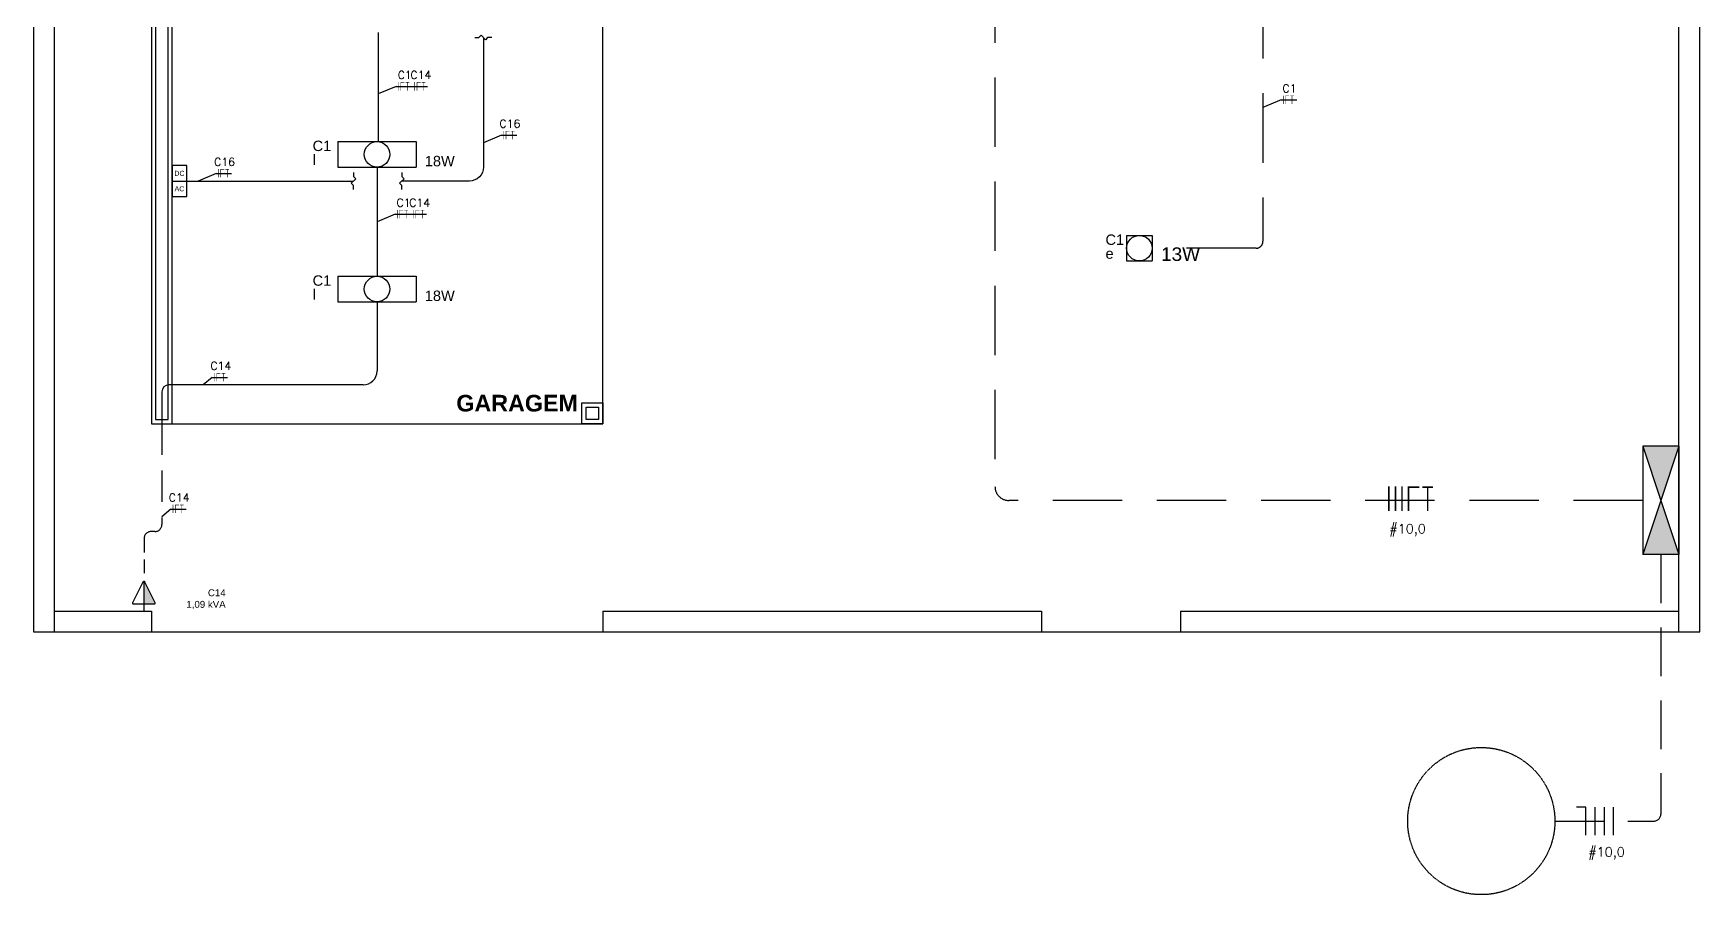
# Model space of a CAD drawing. Header units: millimetres. Extents: x 919107448 to 1838457809, y 576475876 to 1049404419.
# Drawn here: x 919228621 to 919229821, y 576495840 to 576496460 of the extents above; entities that cross this region are included whole.
import ezdxf
from ezdxf.enums import TextEntityAlignment as Align

# ---------------------------------------------------------------- set-up
doc = ezdxf.new("R2010")
doc.units = ezdxf.units.MM
for name, pattern in [('ACAD_ISO08W100', [36, 24, -3, 6, -3]), ('DASHED', [0.75, 0.5, -0.25]), ('HIDDEN', [0.375, 0.25, -0.125])]:
    doc.linetypes.add(name, pattern=pattern)
for name, color, linetype in [('3', 6, 'Continuous'), ('Arquitetura', 253, 'Continuous'), ('Diagrama_unifilar', 1, 'Continuous'), ('EL-eletrodutos Inversor', 4, 'Continuous'), ('EL-Inversor', 4, 'Continuous'), ('ELE-TXT-CIR-02', 3, 'Continuous'), ('Eletrodutos embutidos', 1, 'HIDDEN'), ('ENE- SIMB -02', 2, 'Continuous'), ('ENE-CIRCUITOS', 2, 'Continuous'), ('ENE-ELETRO_APARENTE', 4, 'ACAD_ISO08W100'), ('ENE-ELETRO_EMBUTIDO', 4, 'Continuous'), ('ENE-ELETRO_PISO', 4, 'DASHED'), ('ENE-FIAÇÃO', 2, 'Continuous'), ('ENE-LUMINÁRIAS', 2, 'Continuous'), ('ENE-TOMADAS', 3, 'Continuous'), ('Quadros', 1, 'Continuous')]:
    doc.layers.add(name, color=color, linetype=linetype)
doc.styles.add('Arial', font='arial.ttf')
doc.styles.add('PADRAO-FOX-GEPE-100', font='simplex.shx', dxfattribs={"height": 0.2})
doc.styles.add('R100', font='sasb____.pfb', dxfattribs={"height": 3})
doc.styles.add('SIMPLEX', font='simplex.shx')
doc.styles.get("Standard").update_dxf_attribs({"font": 'arial.ttf'})

# ---------------------------------------------------------------- blocks, each defined once
blk = doc.blocks.new('*U114')
at = {"layer": 'ENE- SIMB -02', "const_width": 0.0121}
for points in [[(-0.164, 0.093), (-0.164, -0.09)], [(-0.115, 0.093), (-0.115, -0.09)], [(-0.066, 0.093), (-0.066, -0.09)], [(0.062, 0.087), (-0.017, 0.087), (-0.017, -0.09)], [(0.085, 0.087), (0.164, 0.087)], [(0.125, 0.087), (0.125, -0.09)]]:
    blk.add_lwpolyline(points, dxfattribs=at)
at = {"layer": 'ELE-TXT-CIR-02', "color": 0, "style": 'PADRAO-FOX-GEPE-100'}
blk.add_attdef('QXXX', text='', height=0.1, dxfattribs=at).set_placement((0, 0.159), align=Align.CENTER)
blk = doc.blocks.new('*U146')
at = {"layer": 'ENE-FIAÇÃO', "color": 1}
blk.add_line((-0.165, -0.003), (0.167, -0.003), dxfattribs=at)
at = {"layer": 'ENE-FIAÇÃO', "const_width": 0.0121}
for points in [[(-0.115, 0.091), (-0.115, -0.091)], [(0.013, 0.085), (-0.066, 0.085), (-0.066, -0.091)], [(0.038, 0.085), (0.117, 0.085)], [(0.077, 0.085), (0.077, -0.091)]]:
    blk.add_lwpolyline(points, dxfattribs=at)
blk = doc.blocks.new('inversor')
at = {"layer": 'EL-eletrodutos Inversor'}
blk.add_lwpolyline([(919228720.5, 576496317.9), (919228731.1, 576496317.9), (919228731.1, 576496340.2), (919228720.5, 576496340.2)], close=True, dxfattribs=at)
at = {"layer": 'ENE-ELETRO_EMBUTIDO'}
blk.add_line((919228720.5, 576496329.1), (919228731.1, 576496329.1), dxfattribs=at)
at = {"layer": 'EL-Inversor', "char_height": 3.62, "attachment_point": 5, "style": 'Arial'}
for s, gutter_width, heights, insert in [('DC', 38.4, [18.5], (919228725.8, 576496334.6)), ('AC', 36.5, [11.1], (919228725.8, 576496323.5))]:
    blk.add_mtext_dynamic_manual_height_columns(s, width=10.542, gutter_width=gutter_width, heights=heights, dxfattribs=dict(at, insert=insert))
blk = doc.blocks.new('*U102')
at = {"layer": 'ENE-TOMADAS'}
h = blk.add_hatch(color=256, dxfattribs=at)
h.dxf.hatch_style = 1
h.paths.add_polyline_path([(2278.402, 1294.498), (2278.477, 1294.498, 0.555066), (2278.482, 1294.505), (2278.406, 1294.659, 0.286119), (2278.402, 1294.662)])
for p, q in [((2278.397, 1294.659), (2278.319, 1294.505)), ((2278.402, 1294.661), (2278.402, 1294.497)), ((2278.482, 1294.505), (2278.406, 1294.659)), ((2278.324, 1294.498), (2278.477, 1294.498)), ((2278.402, 1294.497), (2278.402, 1294.447))]:
    blk.add_line(p, q, dxfattribs=at)
for centre, start, end in [((2278.402, 1294.657), 26.1327, 153.2544), ((2278.324, 1294.503), 153.2544, 270), ((2278.477, 1294.503), 270, 26.1327)]:
    blk.add_arc(centre, 0.005, start, end, dxfattribs=at)
blk = doc.blocks.new('I')
at = {"layer": '3'}
for p, q in [((0, 0.035), (-0.018, 0.018)), ((-0.018, 0.018), (0.018, -0.018)), ((0, 0.068), (0, 0.035)), ((0, -0.035), (0.018, -0.018)), ((0, -0.068), (0, -0.035))]:
    blk.add_line(p, q, dxfattribs=at)

msp = doc.modelspace()

# ---------------------------------------------------------------- hatches: boundary and pattern name
at = {"layer": 'Quadros', "linetype": 'Continuous'}
for points in [[(919229805.6, 576496162.9), (919229779.7, 576496162.9), (919229792.6, 576496123.8)], [(919229805.6, 576496084.8), (919229792.6, 576496123.8), (919229779.7, 576496084.8)]]:
    msp.add_hatch(color=256, dxfattribs=at).paths.add_polyline_path(points)

# ---------------------------------------------------------------- linework, layer by layer
at = {"layer": 'Arquitetura'}
for p, q in [((919228620.6, 576499029.1), (919228620.6, 576496029.1)), ((919228635.6, 576499014.1), (919228635.6, 576496029.1)), ((919229030.6, 576496179.1), (919229030.6, 576496567.1)), ((919229805.6, 576496029.1), (919229805.6, 576496567.1)), ((919229820.6, 576496029.1), (919229820.6, 576496567.1)), ((919229820.6, 576496029.1), (919229820.6, 576496567.1)), ((919228720.6, 576496179.1), (919229030.6, 576496179.1)), ((919228635.6, 576496044.1), (919228705.6, 576496044.1)), ((919228705.6, 576496044.1), (919228705.6, 576496029.1)), ((919229030.6, 576496044.1), (919229030.6, 576496029.1)), ((919229030.6, 576496044.1), (919229346.6, 576496044.1)), ((919229346.6, 576496044.1), (919229346.6, 576496029.1)), ((919229446.6, 576496044.1), (919229446.6, 576496029.1)), ((919229446.6, 576496044.1), (919229805.6, 576496044.1)), ((919228620.6, 576496029.1), (919229820.6, 576496029.1))]:
    msp.add_line(p, q, dxfattribs=at)
for points in [[(919228720.6, 576496877.1), (919229015.6, 576496877.1), (919229015.6, 576496869.1), (919229030.6, 576496869.1), (919229030.6, 576496900.1), (919229015.6, 576496900.1), (919229015.6, 576496892.1), (919228720.6, 576496892.1), (919228720.6, 576497282.1), (919228723.1, 576497282.1), (919228723.1, 576497297.1), (919228705.6, 576497297.1), (919228705.6, 576496179.1), (919228720.6, 576496179.1), (919228720.6, 576496567.1), (919228768.1, 576496567.1), (919228768.1, 576496582.1), (919228720.6, 576496582.1)], [(919228717.6, 576496880.1), (919229018.6, 576496880.1), (919229018.6, 576496872.1), (919229027.6, 576496872.1), (919229027.6, 576496897.1), (919229018.6, 576496897.1), (919229018.6, 576496889.1), (919228717.6, 576496889.1), (919228717.6, 576497285.1), (919228720.1, 576497285.1), (919228720.1, 576497294.1), (919228708.6, 576497294.1), (919228708.6, 576496182.1), (919228717.6, 576496182.1), (919228717.6, 576496570.1), (919228765.1, 576496570.1), (919228765.1, 576496579.1), (919228717.6, 576496579.1)], [(919229030.6, 576496179.1), (919229015.6, 576496179.1), (919229015.6, 576496194.1), (919229030.6, 576496194.1)], [(919229027.6, 576496182.1), (919229018.6, 576496182.1), (919229018.6, 576496191.1), (919229027.6, 576496191.1)]]:
    msp.add_lwpolyline(points, close=True, dxfattribs=at)
at = {"layer": 'Eletrodutos embutidos'}
msp.add_circle((919229663.3, 576495892.9), 53, dxfattribs=at)
at = {"layer": 'ENE-ELETRO_APARENTE', "color": 240}
for p, q in [((919228890, 576496422), (919228893.5, 576496422)), ((919228889.1, 576496330), (919228892.7, 576496330))]:
    msp.add_line(p, q, dxfattribs=at)
at = {"layer": 'ENE-ELETRO_EMBUTIDO'}
for p, q in [((919228868.9, 576496460.9), (919228868.9, 576496382.3)), ((919228868.1, 576496363.9), (919228868.1, 576496285.3)), ((919228731.1, 576496353.9), (919228769.4, 576496353.9)), ((919228868.1, 576496266.9), (919228868.1, 576496217.1)), ((919228713.1, 576496202.1), (919228713.1, 576496179.1)), ((919228858.1, 576496207.1), (919228718.1, 576496207.1))]:
    msp.add_line(p, q, dxfattribs=at)
at = {"layer": 'ENE-ELETRO_EMBUTIDO', "color": 240}
for p, q in [((919228749.4, 576496212.5), (919228743, 576496207.1)), ((919228719.5, 576496117.6), (919228713.1, 576496112.1))]:
    msp.add_line(p, q, dxfattribs=at)
at = {"layer": 'ENE-ELETRO_EMBUTIDO'}
msp.add_lwpolyline([(919228944.7, 576496457.2), (919228944.7, 576496363.9, -0.414214), (919228934.7, 576496353.9), (919228885.8, 576496353.9)], format="xyb", dxfattribs=at)
msp.add_lwpolyline([(919228769.4, 576496353.9), (919228851.2, 576496353.9)], dxfattribs=at)
for centre, radius, start, end in [((919228858.1, 576496217.1), 10, 270, 0), ((919228718.1, 576496202.1), 5, 90, 180)]:
    msp.add_arc(centre, radius, start, end, dxfattribs=at)
at = {"layer": 'ENE-ELETRO_PISO', "ltscale": 100}
for p, q in [((919229313.1, 576496803.5), (919229313.1, 576496133.8)), ((919229506.1, 576496567.1), (919229506.1, 576496310.5)), ((919229501.1, 576496305.5), (919229426.2, 576496305.5)), ((919229779.7, 576496123.8), (919229323.1, 576496123.8))]:
    msp.add_line(p, q, dxfattribs=at)
at = {"layer": 'ENE-ELETRO_PISO', "ltscale": 45}
msp.add_line((919228713.1, 576496179.1), (919228713.1, 576496106.4), dxfattribs=at)
at = {"layer": 'ENE-ELETRO_PISO', "ltscale": 20}
msp.add_line((919228700.3, 576496096.4), (919228700.3, 576496066.4), dxfattribs=at)
at = {"layer": 'ENE-ELETRO_PISO', "ltscale": 50}
msp.add_line((919228708.1, 576496101.4), (919228705.3, 576496101.4), dxfattribs=at)
at = {"layer": 'ENE-ELETRO_PISO', "ltscale": 70}
for p, q in [((919229792.6, 576496084.8), (919229792.6, 576495897.9)), ((919229716.3, 576495892.9), (919229787.6, 576495892.9))]:
    msp.add_line(p, q, dxfattribs=at)
at = {"layer": 'ENE-ELETRO_PISO', "ltscale": 100}
for centre, radius, start, end in [((919229501.1, 576496310.5), 5, 269.9963, 0), ((919229323.1, 576496133.8), 10, 180, 270)]:
    msp.add_arc(centre, radius, start, end, dxfattribs=at)
at = {"layer": 'ENE-ELETRO_PISO', "ltscale": 45}
for centre, start, end in [((919228708.1, 576496106.4), 270, 0), ((919228705.3, 576496096.4), 90, 180)]:
    msp.add_arc(centre, 5, start, end, dxfattribs=at)
at = {"layer": 'ENE-ELETRO_PISO', "ltscale": 70}
msp.add_arc((919229787.6, 576495897.9), 5, 270, 0, dxfattribs=at)
at = {"layer": 'ENE-FIAÇÃO', "color": 240}
msp.add_line((919229530.1, 576496412.3), (919229530.5, 576496412.3), dxfattribs=at)
at = {"layer": 'ENE-FIAÇÃO'}
for p, q in [((919229738.5, 576495903), (919229731.8, 576495903)), ((919229738.5, 576495882.8), (919229738.5, 576495903)), ((919229745.3, 576495882.8), (919229745.3, 576495903)), ((919229752, 576495882.8), (919229752, 576495903)), ((919229758.5, 576495882.8), (919229758.5, 576495903))]:
    msp.add_line(p, q, dxfattribs=at)
at = {"layer": 'ENE-FIAÇÃO', "color": 1}
for points in [[(919228881.9, 576496422), (919228868.9, 576496416.6)], [(919229519.1, 576496412.3), (919229506.1, 576496406.8)], [(919228957.7, 576496386.9), (919228944.7, 576496381.5)], [(919228752.2, 576496359.4), (919228739.2, 576496353.9)], [(919228881.1, 576496330), (919228868.1, 576496324.6)]]:
    msp.add_lwpolyline(points, dxfattribs=at)
at = {"layer": 'ENE-LUMINÁRIAS'}
for p, q in [((919228839.8, 576496382.3), (919228896.3, 576496382.3)), ((919228839.8, 576496382.3), (919228839.8, 576496363.9)), ((919228839.8, 576496382.3), (919228896.3, 576496382.3)), ((919228839.8, 576496382.3), (919228839.8, 576496363.9)), ((919228896.3, 576496382.3), (919228896.3, 576496363.9)), ((919228896.3, 576496382.3), (919228896.3, 576496363.9)), ((919228839.8, 576496363.9), (919228896.3, 576496363.9)), ((919228839.8, 576496363.9), (919228896.3, 576496363.9)), ((919229407.9, 576496314.7), (919229426.2, 576496314.7)), ((919229407.9, 576496314.7), (919229407.9, 576496296.3)), ((919229426.2, 576496314.7), (919229426.2, 576496296.3)), ((919229407.9, 576496296.3), (919229426.2, 576496296.3)), ((919228839.8, 576496285.3), (919228896.3, 576496285.3)), ((919228839.8, 576496285.3), (919228839.8, 576496266.9)), ((919228839.8, 576496285.3), (919228896.3, 576496285.3)), ((919228839.8, 576496285.3), (919228839.8, 576496266.9)), ((919228896.3, 576496285.3), (919228896.3, 576496266.9)), ((919228896.3, 576496285.3), (919228896.3, 576496266.9)), ((919228839.8, 576496266.9), (919228896.3, 576496266.9)), ((919228839.8, 576496266.9), (919228896.3, 576496266.9))]:
    msp.add_line(p, q, dxfattribs=at)
for centre in [(919228868.1, 576496373.1), (919228868.1, 576496373.1), (919229417.1, 576496305.5), (919228868.1, 576496276.1), (919228868.1, 576496276.1)]:
    msp.add_circle(centre, 9.18, dxfattribs=at)
at = {"layer": 'Quadros'}
for p, q in [((919229779.7, 576496162.9), (919229779.7, 576496084.8)), ((919229779.7, 576496162.9), (919229792.6, 576496123.8)), ((919229805.6, 576496162.9), (919229779.7, 576496162.9)), ((919229805.6, 576496162.9), (919229792.6, 576496123.8)), ((919229805.6, 576496162.9), (919229805.6, 576496084.8)), ((919229792.6, 576496123.8), (919229779.7, 576496084.8)), ((919229792.6, 576496123.8), (919229805.6, 576496084.8)), ((919229805.6, 576496084.8), (919229779.7, 576496084.8))]:
    msp.add_line(p, q, dxfattribs=at)

# ---------------------------------------------------------------- block references
at = {"color": 4, "xscale": 100.6736407914391, "yscale": 100.6736407914391, "zscale": 100.6736407914391, "rotation": 359.9999887010689}
msp.add_blockref('*U102', (918999325.2, 576365727.5), dxfattribs=at)
at = {"layer": '3', "xscale": -90.32561945039905, "yscale": 90.32561945039905, "zscale": 90.32561945039905, "rotation": 90}
msp.add_blockref('I', (919228944.6, 576496457.3), dxfattribs=at)
at = {"layer": '3', "xscale": -90.32561945039905, "yscale": 90.32561945039905, "zscale": 90.32561945039905}
for p in [(919228851.1, 576496353.9), (919228885.9, 576496353.9)]:
    msp.add_blockref('I', p, dxfattribs=at)
at = {"layer": 'Diagrama_unifilar', "xscale": 96.68057389049291, "yscale": 96.68057389049291, "zscale": 96.68057389049291, "rotation": 0.008498315089806635}
msp.add_blockref('*U114', (919229612.6, 576496125), dxfattribs=at)
at = {"layer": 'ENE-ELETRO_EMBUTIDO'}
msp.add_blockref('inversor', (0, 24.8), dxfattribs=at)
at = {"layer": 'ENE-FIAÇÃO', "color": 3}
ref = msp.add_blockref('*U146', (919228887.4, 576496422.1), dxfattribs=dict(at, xscale=33.22527574230886, yscale=33.22527574230886, zscale=33.22527574230886))
ref.add_attrib('QXXX', 'C1', dxfattribs={"color": 7, "height": 5.76, "style": 'SIMPLEX'}).set_placement((919228888, 576496427.4), align=Align.CENTER)
ref = msp.add_blockref('*U146', (919228899, 576496422.1), dxfattribs=dict(at, xscale=33.22527574230886, yscale=33.22527574230886, zscale=33.22527574230886))
ref.add_attrib('QXXX', 'C14', dxfattribs={"color": 7, "height": 5.76, "style": 'SIMPLEX'}).set_placement((919228899.7, 576496427.4), align=Align.CENTER)
ref = msp.add_blockref('*U146', (919229524.5, 576496412.4), dxfattribs=dict(at, xscale=33.22527574230886, yscale=33.22527574230886, zscale=33.22527574230886))
ref.add_attrib('QXXX', 'C1', dxfattribs={"color": 7, "height": 5.76, "style": 'SIMPLEX'}).set_placement((919229525.2, 576496417.7), align=Align.CENTER)
ref = msp.add_blockref('*U146', (919228963.2, 576496387), dxfattribs=dict(at, xscale=33.22527574230886, yscale=33.22527574230886, zscale=33.22527574230886))
ref.add_attrib('QXXX', 'C16', dxfattribs={"color": 7, "height": 5.76, "style": 'SIMPLEX'}).set_placement((919228963.8, 576496392.3), align=Align.CENTER)
ref = msp.add_blockref('*U146', (919228757.7, 576496359.5), dxfattribs=dict(at, xscale=33.22527574230886, yscale=33.22527574230886, zscale=33.22527574230886))
ref.add_attrib('QXXX', 'C16', dxfattribs={"color": 7, "height": 5.76, "style": 'SIMPLEX'}).set_placement((919228758.3, 576496364.8), align=Align.CENTER)
ref = msp.add_blockref('*U146', (919228886.5, 576496330.1), dxfattribs=dict(at, xscale=33.22527574230886, yscale=33.22527574230886, zscale=33.22527574230886))
ref.add_attrib('QXXX', 'C1', dxfattribs={"color": 7, "height": 5.76, "style": 'SIMPLEX'}).set_placement((919228887.2, 576496335.4), align=Align.CENTER)
ref = msp.add_blockref('*U146', (919228898.2, 576496330.1), dxfattribs=dict(at, xscale=33.22527574230886, yscale=33.22527574230886, zscale=33.22527574230886))
ref.add_attrib('QXXX', 'C14', dxfattribs={"color": 7, "height": 5.76, "style": 'SIMPLEX'}).set_placement((919228898.8, 576496335.4), align=Align.CENTER)
ref = msp.add_blockref('*U146', (919228754.9, 576496212.6), dxfattribs=dict(at, xscale=33.22527574230886, yscale=33.22527574230886, zscale=33.22527574230886))
ref.add_attrib('QXXX', 'C14', dxfattribs={"color": 7, "height": 5.76, "style": 'SIMPLEX'}).set_placement((919228755.6, 576496217.9), align=Align.CENTER)
ref = msp.add_blockref('*U146', (919228725, 576496117.7), dxfattribs=dict(at, xscale=33.22527574230886, yscale=33.22527574230886, zscale=33.22527574230886))
ref.add_attrib('QXXX', 'C14', dxfattribs={"color": 7, "height": 5.76, "style": 'SIMPLEX'}).set_placement((919228725.6, 576496123), align=Align.CENTER)

# ---------------------------------------------------------------- texts
at = {"layer": 'Arquitetura', "style": 'R100'}
msp.add_text('GARAGEM', height=12, dxfattribs=at).set_placement((919228925.2, 576496187.9))
at = {"layer": 'ENE-CIRCUITOS', "style": 'SIMPLEX'}
for p in [(919229610.2, 576496100.1), (919229753.5, 576495867.3)]:
    msp.add_text('#10,0', height=6.75, dxfattribs=at).set_placement(p, align=Align.CENTER)
at = {"layer": 'ENE-CIRCUITOS', "insert": (919228759.1, 576496052.7), "char_height": 5, "attachment_point": 6, "rotation": 360}
msp.add_mtext_dynamic_manual_height_columns('C14\\P1,09 kVA', width=44.528, gutter_width=48.7, heights=[0], dxfattribs=at)
at = {"layer": 'ENE-LUMINÁRIAS', "char_height": 7.5, "attachment_point": 7, "line_spacing_factor": 0.798, "style": 'Arial'}
for s, insert, width in [('\\pt0,7.5;C1\\Pl', (919228821.7, 576496365.5), 11.738), ('18W', (919228902.5, 576496364.4), 46.951), ('\\pt0,7.5;C1\\Pe', (919229392.7, 576496297.8), 11.738), ('\\pt0,7.5;C1\\Pl', (919228821.7, 576496268.5), 11.738), ('18W', (919228902.5, 576496267.4), 46.951)]:
    msp.add_mtext(s, dxfattribs=dict(at, insert=insert, width=width))
at = {"layer": 'ENE-LUMINÁRIAS', "insert": (919229428.9, 576496296.2), "char_height": 9.78, "width": 46.947, "attachment_point": 7, "rotation": 0.0078, "line_spacing_factor": 0.798, "style": 'Arial'}
msp.add_mtext(' 13W', dxfattribs=at)

doc.saveas('drawing.dxf')
